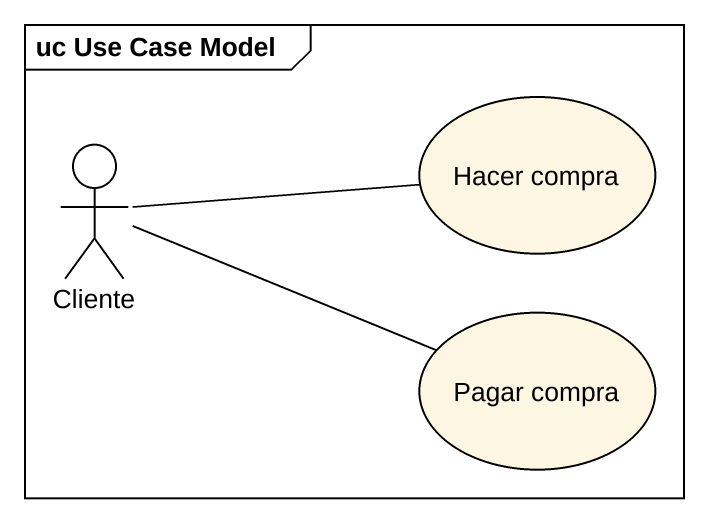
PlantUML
@startuml
mainframe uc Use Case Model
actor Cliente
usecase "Hacer compra" as Hacer_compra
usecase "Pagar compra" as Pagar_compra
Cliente -right- Hacer_compra
Cliente -right- Pagar_compra
@enduml
